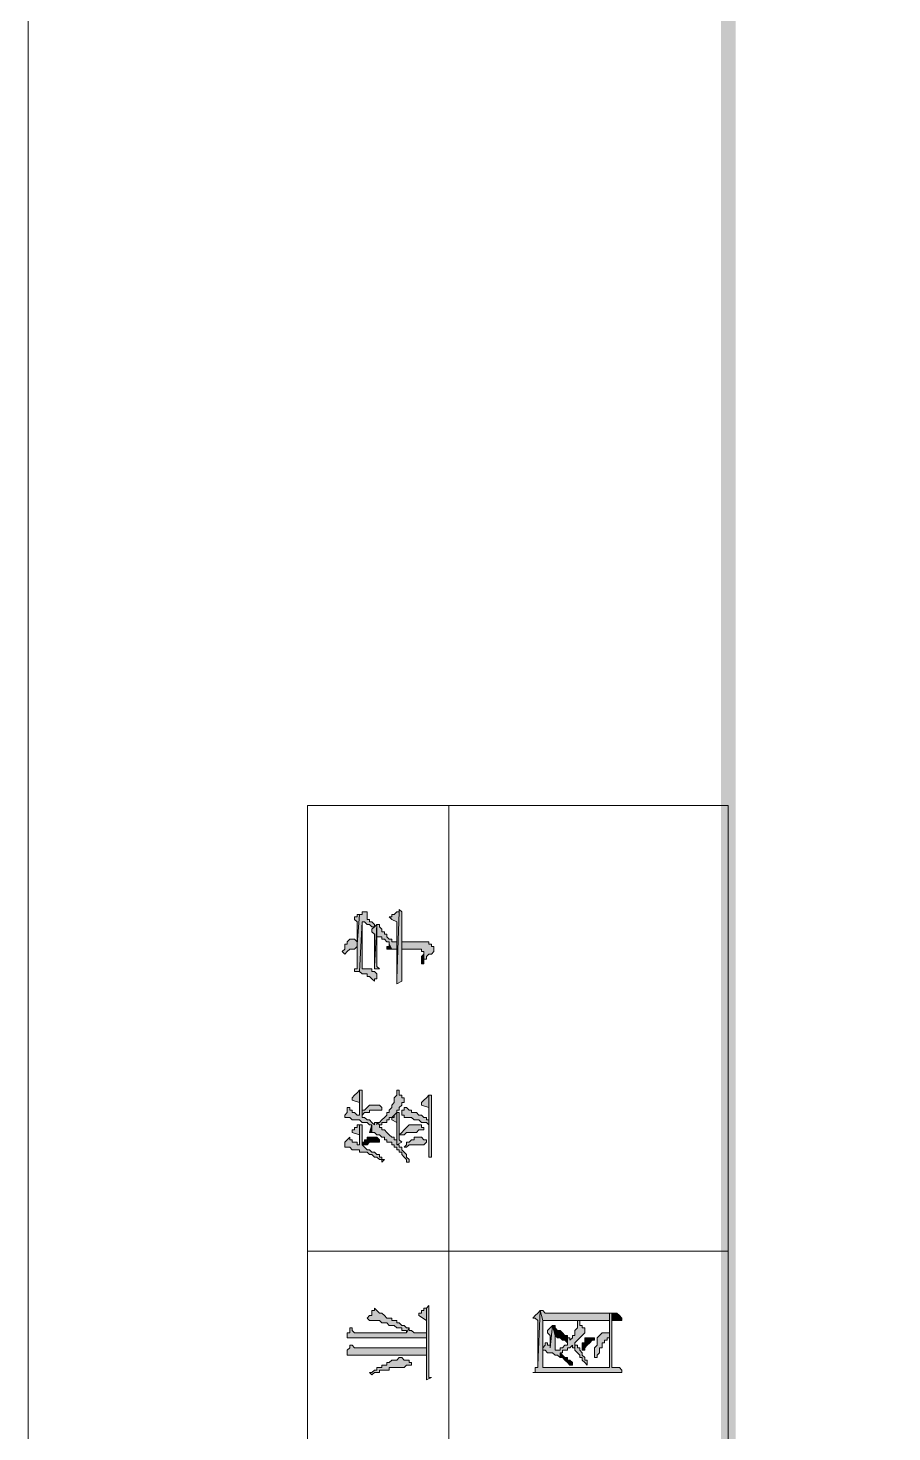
# Model space of a CAD drawing. Header units: millimetres. Extents: x 6 to 291, y 4 to 206.
# Drawn here: x 5.8 to 20.58, y 131.15 to 155.15 of the extents above; entities that cross this region are included whole.
import ezdxf

# ---------------------------------------------------------------- set-up
doc = ezdxf.new("R2010")
doc.units = ezdxf.units.MM
doc.layers.add('C00-00-00', color=7, linetype='Continuous')

msp = doc.modelspace()

# ---------------------------------------------------------------- hatches: boundary and pattern name
at = {"layer": 'C00-00-00'}
h = msp.add_hatch(color=256, dxfattribs=at)
h.dxf.hatch_style = 2
h.paths.add_polyline_path([(17.653, 8.636004), (17.907, 8.89001), (17.653, 201.083336)])
h = msp.add_hatch(color=256, dxfattribs=at)
h.dxf.hatch_style = 2
h.paths.add_polyline_path([(17.907, 8.89001), (17.653, 201.083336), (17.907, 200.787002)])
h = msp.add_hatch(color=256, dxfattribs=at)
h.dxf.hatch_style = 2
h.paths.add_polyline_path([(11.387667, 139.065001), (11.387667, 139.022668), (11.43, 139.022668), (11.472334, 139.022668), (11.514667, 139.869335), (11.557, 139.869335), (11.599334, 139.827001), (11.641667, 139.827001), (11.684, 139.784668), (11.726334, 139.784668), (11.726334, 139.827001), (11.684, 139.869335), (11.641667, 139.869335), (11.641667, 139.911668), (11.599334, 139.911668), (11.599334, 139.954001), (11.599334, 139.996335), (11.599334, 140.038668), (11.557, 140.038668), (11.514667, 140.038668), (11.514667, 139.996335), (11.472334, 139.996335), (11.43, 139.488335), (11.43, 139.065001)])
h = msp.add_hatch(color=256, dxfattribs=at)
h.dxf.hatch_style = 2
h.paths.add_polyline_path([(11.387667, 139.911672), (11.43, 139.869338), (11.43, 139.488338), (11.472334, 139.996338), (11.43, 139.996338), (11.43, 139.954005), (11.387667, 139.954005)])
h = msp.add_hatch(color=256, dxfattribs=at)
h.dxf.hatch_style = 2
h.paths.add_polyline_path([(11.980333, 139.954006), (12.022666, 139.911672), (12.107333, 139.869339), (12.107333, 138.895672), (12.149666, 140.038672), (12.107333, 140.038672), (12.065, 139.996339), (12.022666, 139.996339), (12.022666, 139.954006)])
h = msp.add_hatch(color=256, dxfattribs=at)
h.dxf.hatch_style = 2
h.paths.add_polyline_path([(12.107333, 138.811004), (12.191999, 138.853337), (12.191999, 140.03867), (12.149666, 140.081004), (12.149666, 140.03867), (12.107333, 138.89567)])
h = msp.add_hatch(color=256, dxfattribs=at)
h.dxf.hatch_style = 2
h.paths.add_polyline_path([(11.472334, 139.022667), (11.514667, 138.980334), (11.557, 138.980334), (11.599334, 138.980334), (11.599334, 138.938001), (11.641667, 138.938001), (11.684, 138.895667), (11.726334, 138.853334), (11.726334, 138.895667), (11.768667, 138.895667), (11.768667, 138.980334), (11.726334, 139.022667), (11.684, 139.022667), (11.684, 139.065001), (11.599334, 139.065001), (11.557, 139.065001), (11.514667, 139.065001), (11.514667, 139.869334)])
h = msp.add_hatch(color=256, dxfattribs=at)
h.dxf.hatch_style = 2
h.paths.add_polyline_path([(11.684, 139.7), (11.726333, 139.657666), (11.726333, 139.107333), (11.768667, 139.827), (11.726333, 139.784666), (11.684, 139.742333)])
h = msp.add_hatch(color=256, dxfattribs=at)
h.dxf.hatch_style = 2
h.paths.add_polyline_path([(11.726333, 139.065001), (11.811, 139.065001), (11.768667, 139.107335), (11.768667, 139.615335), (11.768667, 139.827001), (11.726333, 139.107335)])
h = msp.add_hatch(color=256, dxfattribs=at)
h.dxf.hatch_style = 2
h.paths.add_polyline_path([(11.768667, 139.827003), (11.768667, 139.615336), (11.811, 139.615336), (11.853333, 139.615336), (11.853333, 139.573003), (11.895667, 139.573003), (11.938, 139.530669), (11.980333, 139.530669), (11.980333, 139.488336), (12.022667, 139.403669), (12.107333, 139.403669), (12.107333, 139.530669), (12.022667, 139.530669), (12.022667, 139.573003), (11.980333, 139.573003), (11.938, 139.615336), (11.938, 139.657669), (11.895667, 139.657669), (11.895667, 139.700003), (11.853333, 139.700003), (11.853333, 139.742336), (11.811, 139.784669), (11.811, 139.827003)])
h = msp.add_hatch(color=256, dxfattribs=at)
h.dxf.hatch_style = 2
h.paths.add_polyline_path([(11.176001, 139.361333), (11.218334, 139.319), (11.260667, 139.361333), (11.303001, 139.403667), (11.345334, 139.403667), (11.387667, 139.403667), (11.430001, 139.446), (11.430001, 139.065), (11.430001, 139.530667), (11.387667, 139.573), (11.303001, 139.573), (11.260667, 139.530667), (11.260667, 139.488333), (11.218334, 139.488333), (11.218334, 139.446), (11.218334, 139.403667)])
h = msp.add_hatch(color=256, dxfattribs=at)
h.dxf.hatch_style = 2
h.paths.add_polyline_path([(11.938, 139.403668), (12.022666, 139.403668), (11.980333, 139.488334), (11.980333, 139.446001), (11.938, 139.446001)])
h = msp.add_hatch(color=256, dxfattribs=at)
h.dxf.hatch_style = 2
h.paths.add_polyline_path([(12.192001, 139.530671), (12.192001, 139.403671), (12.446001, 139.403671), (12.530667, 139.403671), (12.530667, 139.361337), (12.573001, 139.361337), (12.573001, 139.149671), (12.573001, 139.192004), (12.573001, 139.234337), (12.615334, 139.234337), (12.615334, 139.276671), (12.657667, 139.319004), (12.700001, 139.319004), (12.742334, 139.361337), (12.742334, 139.403671), (12.742334, 139.446004), (12.700001, 139.446004), (12.700001, 139.488337), (12.657667, 139.488337), (12.657667, 139.530671)])
h = msp.add_hatch(color=256, dxfattribs=at)
h.dxf.hatch_style = 2
h.paths.add_polyline_path([(12.530667, 139.14967), (12.573, 139.14967), (12.573, 139.361337), (12.573, 139.319004), (12.530667, 139.27667), (12.530667, 139.192004)])
h = msp.add_hatch(color=256, dxfattribs=at)
h.dxf.hatch_style = 2
h.paths.add_polyline_path([(11.218334, 136.525), (11.260667, 136.525), (11.303001, 136.525), (11.345334, 136.482666), (11.430001, 136.482666), (11.472334, 136.482666), (11.514667, 136.440333), (11.557001, 136.440333), (11.599334, 136.440333), (11.641667, 136.398), (11.684001, 136.398), (11.684001, 136.271), (11.726334, 136.271), (11.768667, 136.228666), (11.811001, 136.228666), (11.853334, 136.186333), (11.895667, 136.186333), (11.895667, 136.144), (11.938001, 136.144), (11.938001, 136.101666), (11.980334, 136.101666), (12.022667, 136.101666), (12.022667, 136.059333), (12.065001, 136.059333), (12.065001, 136.017), (12.107334, 136.017), (12.107334, 135.974666), (12.149667, 135.974666), (12.149667, 135.932333), (12.192001, 135.932333), (12.192001, 135.89), (12.234334, 135.847666), (12.276667, 135.805333), (12.276667, 135.763), (12.319001, 135.763), (12.319001, 135.805333), (12.276667, 135.847666), (12.276667, 135.89), (12.234334, 135.932333), (12.192001, 135.974666), (12.192001, 136.017), (12.149667, 136.017), (12.149667, 136.059333), (12.107334, 136.059333), (12.107334, 136.609666), (12.107334, 136.144), (12.107334, 136.101666), (12.107334, 136.144), (12.065001, 136.144), (12.065001, 136.186333), (12.022667, 136.186333), (11.980334, 136.228666), (11.938001, 136.271), (11.895667, 136.313333), (11.853334, 136.313333), (11.853334, 136.355666), (11.811001, 136.355666), (11.811001, 136.398), (11.768667, 136.440333), (11.768667, 136.398), (11.768667, 136.440333), (11.726334, 136.440333), (11.726334, 136.398), (11.684001, 136.440333), (11.641667, 136.482666), (11.599334, 136.482666), (11.557001, 136.525), (11.514667, 136.525), (11.514667, 136.567333), (11.514667, 136.990666), (11.472334, 136.990666), (11.472334, 136.567333), (11.430001, 136.567333), (11.387667, 136.609666), (11.345334, 136.609666), (11.345334, 136.652), (11.303001, 136.652), (11.303001, 136.694333), (11.260667, 136.694333), (11.260667, 136.652), (11.260667, 136.609666), (11.218334, 136.567333)])
h = msp.add_hatch(color=256, dxfattribs=at)
h.dxf.hatch_style = 2
h.paths.add_polyline_path([(11.345334, 136.863666), (11.345334, 136.821333), (11.472334, 136.779), (11.472334, 136.567333), (11.472334, 136.990666), (11.43, 136.948333), (11.387667, 136.906)])
h = msp.add_hatch(color=256, dxfattribs=at)
h.dxf.hatch_style = 2
h.paths.add_polyline_path([(11.768667, 136.440339), (11.811, 136.398006), (11.853333, 136.398006), (11.853333, 136.440339), (11.895667, 136.440339), (11.938, 136.440339), (11.938, 136.482673), (11.980333, 136.482673), (11.980333, 136.525006), (12.022667, 136.525006), (12.065, 136.567339), (12.107333, 136.609673), (12.107333, 136.652006), (12.149667, 136.652006), (12.149667, 136.694339), (12.192, 136.736673), (12.192, 136.779006), (12.234333, 136.779006), (12.234333, 136.821339), (12.234333, 136.863673), (12.192, 136.863673), (12.192, 136.906006), (12.149667, 136.906006), (12.149667, 136.948339), (12.149667, 136.990673), (12.107333, 136.990673), (12.107333, 136.906006), (12.065, 136.863673), (12.065, 136.821339), (12.065, 136.779006), (12.022667, 136.736673), (12.022667, 136.694339), (11.980333, 136.652006), (11.980333, 136.609673), (11.938, 136.609673), (11.938, 136.567339), (11.895667, 136.525006), (11.853333, 136.482673), (11.811, 136.440339)])
h = msp.add_hatch(color=256, dxfattribs=at)
h.dxf.hatch_style = 2
h.paths.add_polyline_path([(12.530667, 136.779006), (12.530667, 136.736672), (12.657667, 136.694339), (12.657667, 136.482672), (12.657667, 136.906006), (12.615334, 136.863672), (12.573, 136.821339)])
h = msp.add_hatch(color=256, dxfattribs=at)
h.dxf.hatch_style = 2
h.paths.add_polyline_path([(12.657667, 135.847667), (12.7, 135.847667), (12.7, 136.906001), (12.657667, 136.906001), (12.657667, 136.482667), (12.657667, 135.890001)])
h = msp.add_hatch(color=256, dxfattribs=at)
h.dxf.hatch_style = 2
h.paths.add_polyline_path([(11.514667, 136.609669), (11.514667, 136.567335), (11.557, 136.609669), (11.599333, 136.609669), (11.641667, 136.609669), (11.641667, 136.652002), (11.811, 136.652002), (11.853333, 136.652002), (11.853333, 136.694335), (11.811, 136.736669), (11.768667, 136.736669), (11.641667, 136.736669), (11.599333, 136.694335), (11.557, 136.652002), (11.514667, 136.652002)])
h = msp.add_hatch(color=256, dxfattribs=at)
h.dxf.hatch_style = 2
h.paths.add_polyline_path([(12.022666, 136.525), (12.022666, 136.482666), (12.107333, 136.440333), (12.107333, 136.144), (12.107333, 136.609666), (12.065, 136.567333), (12.065, 136.525)])
h = msp.add_hatch(color=256, dxfattribs=at)
h.dxf.hatch_style = 2
h.paths.add_polyline_path([(12.107333, 136.609669), (12.107333, 136.059335), (12.191999, 136.101669), (12.149666, 136.144002), (12.149666, 136.609669)])
h = msp.add_hatch(color=256, dxfattribs=at)
h.dxf.hatch_style = 2
h.paths.add_polyline_path([(12.192001, 136.567334), (12.234334, 136.567334), (12.234334, 136.525001), (12.319001, 136.525001), (12.361334, 136.525001), (12.403667, 136.482668), (12.446001, 136.482668), (12.488334, 136.482668), (12.530667, 136.440334), (12.573001, 136.440334), (12.615334, 136.440334), (12.657667, 136.398001), (12.657667, 135.890001), (12.657667, 136.482668), (12.615334, 136.482668), (12.615334, 136.525001), (12.573001, 136.525001), (12.530667, 136.567334), (12.488334, 136.567334), (12.446001, 136.609668), (12.403667, 136.609668), (12.361334, 136.609668), (12.361334, 136.652001), (12.319001, 136.652001), (12.276667, 136.694334), (12.234334, 136.694334), (12.234334, 136.652001), (12.192001, 136.652001), (12.192001, 136.609668)])
h = msp.add_hatch(color=256, dxfattribs=at)
h.dxf.hatch_style = 2
h.paths.add_polyline_path([(11.218334, 136.017004), (11.260667, 136.017004), (11.303001, 136.017004), (11.345334, 135.974671), (11.387667, 135.974671), (11.430001, 135.974671), (11.472334, 135.974671), (11.472334, 135.932338), (11.514667, 135.932338), (11.557001, 135.932338), (11.599334, 135.932338), (11.641667, 135.890004), (11.684001, 135.890004), (11.726334, 135.847671), (11.768667, 135.847671), (11.811001, 135.805338), (11.853334, 135.805338), (11.853334, 135.763004), (11.895667, 135.805338), (11.853334, 135.805338), (11.853334, 135.847671), (11.811001, 135.847671), (11.811001, 135.890004), (11.768667, 135.890004), (11.726334, 135.932338), (11.684001, 135.932338), (11.641667, 135.974671), (11.599334, 135.974671), (11.557001, 136.017004), (11.514667, 136.059338), (11.514667, 136.398004), (11.472334, 136.398004), (11.472334, 136.059338), (11.430001, 136.059338), (11.430001, 136.101671), (11.387667, 136.101671), (11.345334, 136.101671), (11.345334, 136.144004), (11.303001, 136.144004), (11.303001, 136.186338), (11.260667, 136.144004), (11.218334, 136.101671), (11.218334, 136.059338)])
h = msp.add_hatch(color=256, dxfattribs=at)
h.dxf.hatch_style = 2
h.paths.add_polyline_path([(11.345334, 136.313336), (11.345334, 136.271003), (11.472334, 136.22867), (11.472334, 136.059336), (11.472334, 136.398003), (11.43, 136.398003), (11.43, 136.35567), (11.387667, 136.35567), (11.387667, 136.313336)])
h = msp.add_hatch(color=256, dxfattribs=at)
h.dxf.hatch_style = 2
h.paths.add_polyline_path([(11.641667, 136.271002), (11.684, 136.271002), (11.684, 136.398005)])
h = msp.add_hatch(color=256, dxfattribs=at)
h.dxf.hatch_style = 2
h.paths.add_polyline_path([(12.149666, 136.228668), (12.191999, 136.228668), (12.234333, 136.228668), (12.276666, 136.271001), (12.318999, 136.271001), (12.445999, 136.271001), (12.488333, 136.313334), (12.572999, 136.313334), (12.572999, 136.355668), (12.530666, 136.355668), (12.530666, 136.398001), (12.488333, 136.398001), (12.403666, 136.398001), (12.361333, 136.398001), (12.318999, 136.398001), (12.276666, 136.355668), (12.234333, 136.313334), (12.191999, 136.271001)])
h = msp.add_hatch(color=256, dxfattribs=at)
h.dxf.hatch_style = 2
h.paths.add_polyline_path([(11.514667, 136.101673), (11.514667, 136.05934), (11.599333, 136.05934), (11.641667, 136.101673), (11.811, 136.101673), (11.811, 136.144006), (11.768667, 136.18634), (11.641667, 136.18634), (11.599333, 136.18634), (11.599333, 136.144006), (11.557, 136.144006), (11.557, 136.101673)])
h = msp.add_hatch(color=256, dxfattribs=at)
h.dxf.hatch_style = 2
h.paths.add_polyline_path([(12.234334, 136.017004), (12.276667, 136.017004), (12.319001, 136.059338), (12.403667, 136.059338), (12.573001, 136.059338), (12.615334, 136.101671), (12.615334, 136.144004), (12.573001, 136.144004), (12.530667, 136.186338), (12.488334, 136.186338), (12.446001, 136.186338), (12.403667, 136.186338), (12.403667, 136.144004), (12.361334, 136.144004), (12.319001, 136.101671), (12.276667, 136.101671), (12.276667, 136.059338)])
h = msp.add_hatch(color=256, dxfattribs=at)
h.dxf.hatch_style = 2
h.paths.add_polyline_path([(11.599333, 133.096002), (11.641667, 133.053669), (11.684, 133.053669), (11.726333, 133.053669), (11.811, 133.053669), (11.853333, 133.011336), (11.895667, 133.011336), (11.938, 133.011336), (11.980333, 132.969002), (12.022667, 132.969002), (12.065, 132.969002), (12.107333, 132.926669), (12.149667, 132.926669), (12.192, 132.926669), (12.192, 132.884336), (12.234333, 132.884336), (12.276667, 132.884336), (12.276667, 132.842002), (12.319, 132.926669), (12.276667, 132.926669), (12.234333, 132.969002), (12.192, 132.969002), (12.149667, 133.011336), (12.107333, 133.011336), (12.107333, 133.053669), (12.065, 133.053669), (12.022667, 133.053669), (12.022667, 133.096002), (11.980333, 133.096002), (11.938, 133.096002), (11.895667, 133.138336), (11.853333, 133.180669), (11.811, 133.180669), (11.768667, 133.223002), (11.726333, 133.265336), (11.726333, 133.223002), (11.684, 133.223002), (11.684, 133.180669), (11.684, 133.138336), (11.641667, 133.138336)])
h = msp.add_hatch(color=256, dxfattribs=at)
h.dxf.hatch_style = 2
h.paths.add_polyline_path([(12.488334, 133.138336), (12.615334, 133.05367), (12.615334, 132.122336), (12.615334, 133.265336), (12.573, 133.265336), (12.573, 133.223003), (12.530667, 133.223003), (12.530667, 133.18067), (12.488334, 133.18067)])
h = msp.add_hatch(color=256, dxfattribs=at)
h.dxf.hatch_style = 2
h.paths.add_polyline_path([(12.615333, 132.037669), (12.7, 132.080002), (12.657667, 132.080002), (12.657667, 132.122336), (12.657667, 133.307669), (12.615333, 133.265336), (12.615333, 132.122336)])
h = msp.add_hatch(color=256, dxfattribs=at)
h.dxf.hatch_style = 2
h.paths.add_polyline_path([(14.435667, 132.164672), (15.959667, 132.164672), (15.959667, 132.207005), (15.917334, 132.249338), (15.875, 132.249338), (15.790334, 132.249338), (15.790334, 133.053672), (15.790334, 133.180672), (15.748, 133.180672), (15.748, 132.249338), (14.605, 132.249338), (14.605, 133.053672), (14.562667, 133.223005), (14.520334, 132.291672), (14.520334, 132.249338), (14.478, 132.249338), (14.478, 132.207005), (14.478, 132.164672)])
h = msp.add_hatch(color=256, dxfattribs=at)
h.dxf.hatch_style = 2
h.paths.add_polyline_path([(14.435667, 133.096002), (14.478, 133.096002), (14.520334, 133.053669), (14.520334, 132.291669), (14.562667, 133.223002), (14.520334, 133.180669), (14.478, 133.138336)])
h = msp.add_hatch(color=256, dxfattribs=at)
h.dxf.hatch_style = 2
h.paths.add_polyline_path([(14.562667, 133.223005), (14.605, 133.053672), (15.748, 133.053672), (15.748, 132.249338), (15.748, 133.180672), (15.705667, 133.180672), (14.647334, 133.180672), (14.605, 133.223005)])
h = msp.add_hatch(color=256, dxfattribs=at)
h.dxf.hatch_style = 2
h.paths.add_polyline_path([(14.605, 132.545672), (14.647334, 132.545672), (14.689667, 132.503339), (14.732, 132.503339), (14.774334, 132.503339), (14.816667, 132.461006), (14.859, 132.461006), (14.901334, 132.418672), (14.901334, 132.503339), (14.943667, 132.503339), (14.943667, 132.545672), (14.986, 132.545672), (15.028334, 132.545672), (15.028334, 132.588006), (15.070667, 132.588006), (15.113, 132.630339), (15.113, 132.588006), (15.155334, 132.588006), (15.155334, 132.545672), (15.155334, 132.672672), (15.197667, 132.715006), (15.24, 132.757339), (15.282334, 132.799672), (15.324667, 132.842006), (15.324667, 132.884339), (15.324667, 132.926672), (15.282334, 132.926672), (15.282334, 132.969006), (15.24, 132.969006), (15.24, 133.053672), (15.197667, 133.053672), (15.197667, 133.011339), (15.197667, 132.969006), (15.197667, 132.926672), (15.155334, 132.884339), (15.155334, 132.842006), (15.155334, 132.799672), (15.113, 132.799672), (15.113, 132.757339), (15.070667, 132.715006), (15.070667, 132.757339), (15.028334, 132.757339), (15.028334, 132.672672), (15.028334, 132.630339), (14.986, 132.630339), (14.943667, 132.588006), (14.901334, 132.588006), (14.901334, 132.545672), (14.859, 132.545672), (14.816667, 132.545672), (14.816667, 132.588006), (14.816667, 132.799672), (14.774334, 132.969006), (14.732, 132.588006), (14.732, 132.630339), (14.689667, 132.630339), (14.689667, 132.672672), (14.647334, 132.672672), (14.647334, 132.630339), (14.605, 132.588006)])
h = msp.add_hatch(color=256, dxfattribs=at)
h.dxf.hatch_style = 2
h.paths.add_polyline_path([(15.790333, 133.180671), (15.790333, 133.053671), (15.917333, 133.053671), (15.959667, 133.053671), (15.959667, 133.096004), (15.917333, 133.138337), (15.875, 133.180671)])
h = msp.add_hatch(color=256, dxfattribs=at)
h.dxf.hatch_style = 2
h.paths.add_polyline_path([(11.260667, 132.757336), (12.615334, 132.757336), (12.615334, 132.588002), (12.615334, 132.461002), (12.615334, 132.842002), (12.403667, 132.842002), (12.361334, 132.884336), (12.319, 132.884336), (12.319, 132.926669), (12.276667, 132.842002), (11.387667, 132.842002), (11.345334, 132.884336), (11.345334, 132.926669), (11.303, 132.926669), (11.303, 132.884336), (11.303, 132.842002), (11.260667, 132.842002), (11.260667, 132.799669)])
h = msp.add_hatch(color=256, dxfattribs=at)
h.dxf.hatch_style = 2
h.paths.add_polyline_path([(14.689667, 132.884339), (14.689667, 132.842005), (14.732, 132.799672), (14.732, 132.588005), (14.774333, 132.969005), (14.732, 132.926672)])
h = msp.add_hatch(color=256, dxfattribs=at)
h.dxf.hatch_style = 2
h.paths.add_polyline_path([(14.774333, 132.968999), (14.816667, 132.799666), (14.859, 132.757333), (14.901333, 132.757333), (14.943667, 132.714999), (14.986, 132.714999), (15.028333, 132.672666), (15.028333, 132.757333), (15.028333, 132.799666), (14.986, 132.799666), (14.943667, 132.841999), (14.901333, 132.884333), (14.859, 132.884333), (14.816667, 132.926666), (14.816667, 132.968999)])
h = msp.add_hatch(color=256, dxfattribs=at)
h.dxf.hatch_style = 2
h.paths.add_polyline_path([(15.282333, 132.545672), (15.324666, 132.545672), (15.324666, 132.588006), (15.366999, 132.630339), (15.409333, 132.672672), (15.451666, 132.715006), (15.493999, 132.715006), (15.493999, 132.757339), (15.451666, 132.757339), (15.366999, 132.757339), (15.324666, 132.757339), (15.324666, 132.715006), (15.324666, 132.672672), (15.282333, 132.672672), (15.282333, 132.588006)])
h = msp.add_hatch(color=256, dxfattribs=at)
h.dxf.hatch_style = 2
h.paths.add_polyline_path([(15.494, 132.418669), (15.536334, 132.418669), (15.536334, 132.461003), (15.578667, 132.503336), (15.578667, 132.545669), (15.578667, 132.588003), (15.621, 132.588003), (15.621, 132.630336), (15.621, 132.672669), (15.663334, 132.672669), (15.663334, 132.715003), (15.705667, 132.715003), (15.705667, 132.757336), (15.748, 132.757336), (15.748, 132.842003), (15.705667, 132.842003), (15.621, 132.842003), (15.578667, 132.799669), (15.536334, 132.757336), (15.536334, 132.715003), (15.536334, 132.630336), (15.494, 132.588003)])
h = msp.add_hatch(color=256, dxfattribs=at)
h.dxf.hatch_style = 2
h.paths.add_polyline_path([(11.260667, 132.461004), (12.615334, 132.461004), (12.615334, 132.588004), (11.387667, 132.588004), (11.345334, 132.630337), (11.303, 132.630337), (11.303, 132.588004), (11.260667, 132.54567), (11.260667, 132.503337)])
h = msp.add_hatch(color=256, dxfattribs=at)
h.dxf.hatch_style = 2
h.paths.add_polyline_path([(14.901333, 132.418669), (14.943667, 132.418669), (14.986, 132.376336), (15.028333, 132.334003), (15.070667, 132.291669), (15.113, 132.291669), (15.113, 132.334003), (15.070667, 132.376336), (15.028333, 132.376336), (15.028333, 132.418669), (14.986, 132.418669), (14.943667, 132.461003), (14.901333, 132.503336)])
h = msp.add_hatch(color=256, dxfattribs=at)
h.dxf.hatch_style = 2
h.paths.add_polyline_path([(15.155333, 132.545672), (15.197666, 132.503339), (15.24, 132.461006), (15.24, 132.418672), (15.282333, 132.418672), (15.282333, 132.376339), (15.324666, 132.334006), (15.367, 132.291672), (15.367, 132.334006), (15.367, 132.376339), (15.324666, 132.376339), (15.324666, 132.418672), (15.282333, 132.461006), (15.282333, 132.503339), (15.24, 132.545672), (15.24, 132.588006), (15.197666, 132.588006), (15.197666, 132.630339), (15.155333, 132.630339), (15.155333, 132.672672)])
h = msp.add_hatch(color=256, dxfattribs=at)
h.dxf.hatch_style = 2
h.paths.add_polyline_path([(11.641667, 132.164672), (11.684, 132.122338), (11.726333, 132.164672), (11.768667, 132.164672), (11.811, 132.164672), (11.811, 132.207005), (11.853333, 132.207005), (11.895667, 132.207005), (11.980333, 132.207005), (11.980333, 132.249338), (12.065, 132.249338), (12.107333, 132.249338), (12.234333, 132.249338), (12.276667, 132.291672), (12.361333, 132.291672), (12.361333, 132.334005), (12.319, 132.334005), (12.319, 132.376338), (12.276667, 132.376338), (12.234333, 132.376338), (12.192, 132.418672), (12.149667, 132.418672), (12.107333, 132.376338), (12.065, 132.376338), (12.022667, 132.376338), (11.980333, 132.334005), (11.938, 132.334005), (11.938, 132.291672), (11.895667, 132.291672), (11.853333, 132.291672), (11.853333, 132.249338), (11.811, 132.249338), (11.768667, 132.249338), (11.768667, 132.207005), (11.726333, 132.207005), (11.684, 132.164672)])

# ---------------------------------------------------------------- linework, layer by layer
at = {"layer": 'C00-00-00', "lineweight": 15}
for points in [[(291.126319, 205.740002), (5.799667, 205.740002), (5.799667, 3.979343), (291.126319, 3.979343)], [(10.583333, 108.839004), (10.583333, 141.859001)], [(17.779999, 141.859001), (10.583333, 141.859001)], [(12.996333, 48.810328), (12.996333, 141.859001)], [(17.779999, 141.859001), (17.779999, 8.762999)], [(17.779999, 134.239004), (10.583333, 134.239004)]]:
    msp.add_lwpolyline(points, dxfattribs=at)
at = {"layer": 'C00-00-00', "lineweight": 13}
for points in [[(11.387667, 139.065001), (11.387667, 139.022668), (11.43, 139.022668), (11.472334, 139.022668), (11.514667, 139.869335), (11.557, 139.869335), (11.599334, 139.827001), (11.641667, 139.827001), (11.684, 139.784668), (11.726334, 139.784668), (11.726334, 139.827001), (11.684, 139.869335), (11.641667, 139.869335), (11.641667, 139.911668), (11.599334, 139.911668), (11.599334, 139.954001), (11.599334, 139.996335), (11.599334, 140.038668), (11.557, 140.038668), (11.514667, 140.038668), (11.514667, 139.996335), (11.472334, 139.996335), (11.43, 139.488335), (11.43, 139.065001)], [(11.387667, 139.911672), (11.43, 139.869338), (11.43, 139.488338), (11.472334, 139.996338), (11.43, 139.996338), (11.43, 139.954005), (11.387667, 139.954005)], [(11.980333, 139.954006), (12.022666, 139.911672), (12.107333, 139.869339), (12.107333, 138.895672), (12.149666, 140.038672), (12.107333, 140.038672), (12.065, 139.996339), (12.022666, 139.996339), (12.022666, 139.954006)], [(12.107333, 138.811004), (12.191999, 138.853337), (12.191999, 140.03867), (12.149666, 140.081004), (12.149666, 140.03867), (12.107333, 138.89567)], [(11.472334, 139.022667), (11.514667, 138.980334), (11.557, 138.980334), (11.599334, 138.980334), (11.599334, 138.938001), (11.641667, 138.938001), (11.684, 138.895667), (11.726334, 138.853334), (11.726334, 138.895667), (11.768667, 138.895667), (11.768667, 138.980334), (11.726334, 139.022667), (11.684, 139.022667), (11.684, 139.065001), (11.599334, 139.065001), (11.557, 139.065001), (11.514667, 139.065001), (11.514667, 139.869334)], [(11.684, 139.7), (11.726333, 139.657666), (11.726333, 139.107333), (11.768667, 139.827), (11.726333, 139.784666), (11.684, 139.742333)], [(11.726333, 139.065001), (11.811, 139.065001), (11.768667, 139.107335), (11.768667, 139.615335), (11.768667, 139.827001), (11.726333, 139.107335)], [(11.768667, 139.827003), (11.768667, 139.615336), (11.811, 139.615336), (11.853333, 139.615336), (11.853333, 139.573003), (11.895667, 139.573003), (11.938, 139.530669), (11.980333, 139.530669), (11.980333, 139.488336), (12.022667, 139.403669), (12.107333, 139.403669), (12.107333, 139.530669), (12.022667, 139.530669), (12.022667, 139.573003), (11.980333, 139.573003), (11.938, 139.615336), (11.938, 139.657669), (11.895667, 139.657669), (11.895667, 139.700003), (11.853333, 139.700003), (11.853333, 139.742336), (11.811, 139.784669), (11.811, 139.827003)], [(11.811, 139.827003), (11.811, 139.784669)], [(11.176001, 139.361333), (11.218334, 139.319), (11.260667, 139.361333), (11.303001, 139.403667), (11.345334, 139.403667), (11.387667, 139.403667), (11.430001, 139.446), (11.430001, 139.065), (11.430001, 139.530667), (11.387667, 139.573), (11.303001, 139.573), (11.260667, 139.530667), (11.260667, 139.488333), (11.218334, 139.488333), (11.218334, 139.446), (11.218334, 139.403667)], [(11.938, 139.403668), (12.022666, 139.403668), (11.980333, 139.488334), (11.980333, 139.446001), (11.938, 139.446001)], [(12.192001, 139.530671), (12.192001, 139.403671), (12.446001, 139.403671), (12.530667, 139.403671), (12.530667, 139.361337), (12.573001, 139.361337), (12.573001, 139.149671), (12.573001, 139.192004), (12.573001, 139.234337), (12.615334, 139.234337), (12.615334, 139.276671), (12.657667, 139.319004), (12.700001, 139.319004), (12.742334, 139.361337), (12.742334, 139.403671), (12.742334, 139.446004), (12.700001, 139.446004), (12.700001, 139.488337), (12.657667, 139.488337), (12.657667, 139.530671)], [(12.530667, 139.14967), (12.573, 139.14967), (12.573, 139.361337), (12.573, 139.319004), (12.530667, 139.27667), (12.530667, 139.192004)], [(11.218334, 136.525), (11.260667, 136.525), (11.303001, 136.525), (11.345334, 136.482666), (11.430001, 136.482666), (11.472334, 136.482666), (11.514667, 136.440333), (11.557001, 136.440333), (11.599334, 136.440333), (11.641667, 136.398), (11.684001, 136.398), (11.684001, 136.271), (11.726334, 136.271), (11.768667, 136.228666), (11.811001, 136.228666), (11.853334, 136.186333), (11.895667, 136.186333), (11.895667, 136.144), (11.938001, 136.144), (11.938001, 136.101666), (11.980334, 136.101666), (12.022667, 136.101666), (12.022667, 136.059333), (12.065001, 136.059333), (12.065001, 136.017), (12.107334, 136.017), (12.107334, 135.974666), (12.149667, 135.974666), (12.149667, 135.932333), (12.192001, 135.932333), (12.192001, 135.89), (12.234334, 135.847666), (12.276667, 135.805333), (12.276667, 135.763), (12.319001, 135.763), (12.319001, 135.805333), (12.276667, 135.847666), (12.276667, 135.89), (12.234334, 135.932333), (12.192001, 135.974666), (12.192001, 136.017), (12.149667, 136.017), (12.149667, 136.059333), (12.107334, 136.059333), (12.107334, 136.609666), (12.107334, 136.144), (12.107334, 136.101666), (12.107334, 136.144), (12.065001, 136.144), (12.065001, 136.186333), (12.022667, 136.186333), (11.980334, 136.228666), (11.938001, 136.271), (11.895667, 136.313333), (11.853334, 136.313333), (11.853334, 136.355666), (11.811001, 136.355666), (11.811001, 136.398), (11.768667, 136.440333), (11.768667, 136.398), (11.768667, 136.440333), (11.726334, 136.440333), (11.726334, 136.398), (11.684001, 136.440333), (11.641667, 136.482666), (11.599334, 136.482666), (11.557001, 136.525), (11.514667, 136.525), (11.514667, 136.567333), (11.514667, 136.990666), (11.472334, 136.990666), (11.472334, 136.567333), (11.430001, 136.567333), (11.387667, 136.609666), (11.345334, 136.609666), (11.345334, 136.652), (11.303001, 136.652), (11.303001, 136.694333), (11.260667, 136.694333), (11.260667, 136.652), (11.260667, 136.609666), (11.218334, 136.567333)], [(11.345334, 136.863666), (11.345334, 136.821333), (11.472334, 136.779), (11.472334, 136.567333), (11.472334, 136.990666), (11.43, 136.948333), (11.387667, 136.906)], [(11.768667, 136.440339), (11.811, 136.398006), (11.853333, 136.398006), (11.853333, 136.440339), (11.895667, 136.440339), (11.938, 136.440339), (11.938, 136.482673), (11.980333, 136.482673), (11.980333, 136.525006), (12.022667, 136.525006), (12.065, 136.567339), (12.107333, 136.609673), (12.107333, 136.652006), (12.149667, 136.652006), (12.149667, 136.694339), (12.192, 136.736673), (12.192, 136.779006), (12.234333, 136.779006), (12.234333, 136.821339), (12.234333, 136.863673), (12.192, 136.863673), (12.192, 136.906006), (12.149667, 136.906006), (12.149667, 136.948339), (12.149667, 136.990673), (12.107333, 136.990673), (12.107333, 136.906006), (12.065, 136.863673), (12.065, 136.821339), (12.065, 136.779006), (12.022667, 136.736673), (12.022667, 136.694339), (11.980333, 136.652006), (11.980333, 136.609673), (11.938, 136.609673), (11.938, 136.567339), (11.895667, 136.525006), (11.853333, 136.482673), (11.811, 136.440339)], [(12.530667, 136.779006), (12.530667, 136.736672), (12.657667, 136.694339), (12.657667, 136.482672), (12.657667, 136.906006), (12.615334, 136.863672), (12.573, 136.821339)], [(12.657667, 135.847667), (12.7, 135.847667), (12.7, 136.906001), (12.657667, 136.906001), (12.657667, 136.482667), (12.657667, 135.890001)], [(11.514667, 136.609669), (11.514667, 136.567335), (11.557, 136.609669), (11.599333, 136.609669), (11.641667, 136.609669), (11.641667, 136.652002), (11.811, 136.652002), (11.853333, 136.652002), (11.853333, 136.694335), (11.811, 136.736669), (11.768667, 136.736669), (11.641667, 136.736669), (11.599333, 136.694335), (11.557, 136.652002), (11.514667, 136.652002)], [(12.022666, 136.525), (12.022666, 136.482666), (12.107333, 136.440333), (12.107333, 136.144), (12.107333, 136.609666), (12.065, 136.567333), (12.065, 136.525)], [(12.107333, 136.609669), (12.107333, 136.059335), (12.191999, 136.101669), (12.149666, 136.144002), (12.149666, 136.609669)], [(12.192001, 136.567334), (12.234334, 136.567334), (12.234334, 136.525001), (12.319001, 136.525001), (12.361334, 136.525001), (12.403667, 136.482668), (12.446001, 136.482668), (12.488334, 136.482668), (12.530667, 136.440334), (12.573001, 136.440334), (12.615334, 136.440334), (12.657667, 136.398001), (12.657667, 135.890001), (12.657667, 136.482668), (12.615334, 136.482668), (12.615334, 136.525001), (12.573001, 136.525001), (12.530667, 136.567334), (12.488334, 136.567334), (12.446001, 136.609668), (12.403667, 136.609668), (12.361334, 136.609668), (12.361334, 136.652001), (12.319001, 136.652001), (12.276667, 136.694334), (12.234334, 136.694334), (12.234334, 136.652001), (12.192001, 136.652001), (12.192001, 136.609668)], [(11.218334, 136.017004), (11.260667, 136.017004), (11.303001, 136.017004), (11.345334, 135.974671), (11.387667, 135.974671), (11.430001, 135.974671), (11.472334, 135.974671), (11.472334, 135.932338), (11.514667, 135.932338), (11.557001, 135.932338), (11.599334, 135.932338), (11.641667, 135.890004), (11.684001, 135.890004), (11.726334, 135.847671), (11.768667, 135.847671), (11.811001, 135.805338), (11.853334, 135.805338), (11.853334, 135.763004), (11.895667, 135.805338), (11.853334, 135.805338), (11.853334, 135.847671), (11.811001, 135.847671), (11.811001, 135.890004), (11.768667, 135.890004), (11.726334, 135.932338), (11.684001, 135.932338), (11.641667, 135.974671), (11.599334, 135.974671), (11.557001, 136.017004), (11.514667, 136.059338), (11.514667, 136.398004), (11.472334, 136.398004), (11.472334, 136.059338), (11.430001, 136.059338), (11.430001, 136.101671), (11.387667, 136.101671), (11.345334, 136.101671), (11.345334, 136.144004), (11.303001, 136.144004), (11.303001, 136.186338), (11.260667, 136.144004), (11.218334, 136.101671), (11.218334, 136.059338)], [(11.345334, 136.313336), (11.345334, 136.271003), (11.472334, 136.22867), (11.472334, 136.059336), (11.472334, 136.398003), (11.43, 136.398003), (11.43, 136.35567), (11.387667, 136.35567), (11.387667, 136.313336)], [(11.641667, 136.271002), (11.684, 136.271002), (11.684, 136.398005)], [(12.149666, 136.228668), (12.191999, 136.228668), (12.234333, 136.228668), (12.276666, 136.271001), (12.318999, 136.271001), (12.445999, 136.271001), (12.488333, 136.313334), (12.572999, 136.313334), (12.572999, 136.355668), (12.530666, 136.355668), (12.530666, 136.398001), (12.488333, 136.398001), (12.403666, 136.398001), (12.361333, 136.398001), (12.318999, 136.398001), (12.276666, 136.355668), (12.234333, 136.313334), (12.191999, 136.271001)], [(11.514667, 136.101673), (11.514667, 136.05934), (11.599333, 136.05934), (11.641667, 136.101673), (11.811, 136.101673), (11.811, 136.144006), (11.768667, 136.18634), (11.641667, 136.18634), (11.599333, 136.18634), (11.599333, 136.144006), (11.557, 136.144006), (11.557, 136.101673)], [(12.234334, 136.017004), (12.276667, 136.017004), (12.319001, 136.059338), (12.403667, 136.059338), (12.573001, 136.059338), (12.615334, 136.101671), (12.615334, 136.144004), (12.573001, 136.144004), (12.530667, 136.186338), (12.488334, 136.186338), (12.446001, 136.186338), (12.403667, 136.186338), (12.403667, 136.144004), (12.361334, 136.144004), (12.319001, 136.101671), (12.276667, 136.101671), (12.276667, 136.059338)], [(11.599333, 133.096002), (11.641667, 133.053669), (11.684, 133.053669), (11.726333, 133.053669), (11.811, 133.053669), (11.853333, 133.011336), (11.895667, 133.011336), (11.938, 133.011336), (11.980333, 132.969002), (12.022667, 132.969002), (12.065, 132.969002), (12.107333, 132.926669), (12.149667, 132.926669), (12.192, 132.926669), (12.192, 132.884336), (12.234333, 132.884336), (12.276667, 132.884336), (12.276667, 132.842002), (12.319, 132.926669), (12.276667, 132.926669), (12.234333, 132.969002), (12.192, 132.969002), (12.149667, 133.011336), (12.107333, 133.011336), (12.107333, 133.053669), (12.065, 133.053669), (12.022667, 133.053669), (12.022667, 133.096002), (11.980333, 133.096002), (11.938, 133.096002), (11.895667, 133.138336), (11.853333, 133.180669), (11.811, 133.180669), (11.768667, 133.223002), (11.726333, 133.265336), (11.726333, 133.223002), (11.684, 133.223002), (11.684, 133.180669), (11.684, 133.138336), (11.641667, 133.138336)], [(12.488334, 133.138336), (12.615334, 133.05367), (12.615334, 132.122336), (12.615334, 133.265336), (12.573, 133.265336), (12.573, 133.223003), (12.530667, 133.223003), (12.530667, 133.18067), (12.488334, 133.18067)], [(12.615333, 132.037669), (12.7, 132.080002), (12.657667, 132.080002), (12.657667, 132.122336), (12.657667, 133.307669), (12.615333, 133.265336), (12.615333, 132.122336)], [(14.435667, 132.164672), (15.959667, 132.164672), (15.959667, 132.207005), (15.917334, 132.249338), (15.875, 132.249338), (15.790334, 132.249338), (15.790334, 133.053672), (15.790334, 133.180672), (15.748, 133.180672), (15.748, 132.249338), (14.605, 132.249338), (14.605, 133.053672), (14.562667, 133.223005), (14.520334, 132.291672), (14.520334, 132.249338), (14.478, 132.249338), (14.478, 132.207005), (14.478, 132.164672)], [(14.435667, 133.096002), (14.478, 133.096002), (14.520334, 133.053669), (14.520334, 132.291669), (14.562667, 133.223002), (14.520334, 133.180669), (14.478, 133.138336)], [(14.562667, 133.223005), (14.605, 133.053672), (15.748, 133.053672), (15.748, 132.249338), (15.748, 133.180672), (15.705667, 133.180672), (14.647334, 133.180672), (14.605, 133.223005)], [(14.605, 132.545672), (14.647334, 132.545672), (14.689667, 132.503339), (14.732, 132.503339), (14.774334, 132.503339), (14.816667, 132.461006), (14.859, 132.461006), (14.901334, 132.418672), (14.901334, 132.503339), (14.943667, 132.503339), (14.943667, 132.545672), (14.986, 132.545672), (15.028334, 132.545672), (15.028334, 132.588006), (15.070667, 132.588006), (15.113, 132.630339), (15.113, 132.588006), (15.155334, 132.588006), (15.155334, 132.545672), (15.155334, 132.672672), (15.197667, 132.715006), (15.24, 132.757339), (15.282334, 132.799672), (15.324667, 132.842006), (15.324667, 132.884339), (15.324667, 132.926672), (15.282334, 132.926672), (15.282334, 132.969006), (15.24, 132.969006), (15.24, 133.053672), (15.197667, 133.053672), (15.197667, 133.011339), (15.197667, 132.969006), (15.197667, 132.926672), (15.155334, 132.884339), (15.155334, 132.842006), (15.155334, 132.799672), (15.113, 132.799672), (15.113, 132.757339), (15.070667, 132.715006), (15.070667, 132.757339), (15.028334, 132.757339), (15.028334, 132.672672), (15.028334, 132.630339), (14.986, 132.630339), (14.943667, 132.588006), (14.901334, 132.588006), (14.901334, 132.545672), (14.859, 132.545672), (14.816667, 132.545672), (14.816667, 132.588006), (14.816667, 132.799672), (14.774334, 132.969006), (14.732, 132.588006), (14.732, 132.630339), (14.689667, 132.630339), (14.689667, 132.672672), (14.647334, 132.672672), (14.647334, 132.630339), (14.605, 132.588006)], [(15.790333, 133.180671), (15.790333, 133.053671), (15.917333, 133.053671), (15.959667, 133.053671), (15.959667, 133.096004), (15.917333, 133.138337), (15.875, 133.180671)], [(11.260667, 132.757336), (12.615334, 132.757336), (12.615334, 132.588002), (12.615334, 132.461002), (12.615334, 132.842002), (12.403667, 132.842002), (12.361334, 132.884336), (12.319, 132.884336), (12.319, 132.926669), (12.276667, 132.842002), (11.387667, 132.842002), (11.345334, 132.884336), (11.345334, 132.926669), (11.303, 132.926669), (11.303, 132.884336), (11.303, 132.842002), (11.260667, 132.842002), (11.260667, 132.799669)], [(14.689667, 132.884339), (14.689667, 132.842005), (14.732, 132.799672), (14.732, 132.588005), (14.774333, 132.969005), (14.732, 132.926672)], [(14.774333, 132.968999), (14.816667, 132.799666), (14.859, 132.757333), (14.901333, 132.757333), (14.943667, 132.714999), (14.986, 132.714999), (15.028333, 132.672666), (15.028333, 132.757333), (15.028333, 132.799666), (14.986, 132.799666), (14.943667, 132.841999), (14.901333, 132.884333), (14.859, 132.884333), (14.816667, 132.926666), (14.816667, 132.968999)], [(15.282333, 132.545672), (15.324666, 132.545672), (15.324666, 132.588006), (15.366999, 132.630339), (15.409333, 132.672672), (15.451666, 132.715006), (15.493999, 132.715006), (15.493999, 132.757339), (15.451666, 132.757339), (15.366999, 132.757339), (15.324666, 132.757339), (15.324666, 132.715006), (15.324666, 132.672672), (15.282333, 132.672672), (15.282333, 132.588006)], [(15.494, 132.418669), (15.536334, 132.418669), (15.536334, 132.461003), (15.578667, 132.503336), (15.578667, 132.545669), (15.578667, 132.588003), (15.621, 132.588003), (15.621, 132.630336), (15.621, 132.672669), (15.663334, 132.672669), (15.663334, 132.715003), (15.705667, 132.715003), (15.705667, 132.757336), (15.748, 132.757336), (15.748, 132.842003), (15.705667, 132.842003), (15.621, 132.842003), (15.578667, 132.799669), (15.536334, 132.757336), (15.536334, 132.715003), (15.536334, 132.630336), (15.494, 132.588003)], [(11.260667, 132.461004), (12.615334, 132.461004), (12.615334, 132.588004), (11.387667, 132.588004), (11.345334, 132.630337), (11.303, 132.630337), (11.303, 132.588004), (11.260667, 132.54567), (11.260667, 132.503337)], [(14.901333, 132.418669), (14.943667, 132.418669), (14.986, 132.376336), (15.028333, 132.334003), (15.070667, 132.291669), (15.113, 132.291669), (15.113, 132.334003), (15.070667, 132.376336), (15.028333, 132.376336), (15.028333, 132.418669), (14.986, 132.418669), (14.943667, 132.461003), (14.901333, 132.503336)], [(15.155333, 132.545672), (15.197666, 132.503339), (15.24, 132.461006), (15.24, 132.418672), (15.282333, 132.418672), (15.282333, 132.376339), (15.324666, 132.334006), (15.367, 132.291672), (15.367, 132.334006), (15.367, 132.376339), (15.324666, 132.376339), (15.324666, 132.418672), (15.282333, 132.461006), (15.282333, 132.503339), (15.24, 132.545672), (15.24, 132.588006), (15.197666, 132.588006), (15.197666, 132.630339), (15.155333, 132.630339), (15.155333, 132.672672)], [(11.641667, 132.164672), (11.684, 132.122338), (11.726333, 132.164672), (11.768667, 132.164672), (11.811, 132.164672), (11.811, 132.207005), (11.853333, 132.207005), (11.895667, 132.207005), (11.980333, 132.207005), (11.980333, 132.249338), (12.065, 132.249338), (12.107333, 132.249338), (12.234333, 132.249338), (12.276667, 132.291672), (12.361333, 132.291672), (12.361333, 132.334005), (12.319, 132.334005), (12.319, 132.376338), (12.276667, 132.376338), (12.234333, 132.376338), (12.192, 132.418672), (12.149667, 132.418672), (12.107333, 132.376338), (12.065, 132.376338), (12.022667, 132.376338), (11.980333, 132.334005), (11.938, 132.334005), (11.938, 132.291672), (11.895667, 132.291672), (11.853333, 132.291672), (11.853333, 132.249338), (11.811, 132.249338), (11.768667, 132.249338), (11.768667, 132.207005), (11.726333, 132.207005), (11.684, 132.164672)]]:
    msp.add_lwpolyline(points, close=True, dxfattribs=at)

doc.saveas('drawing.dxf')
